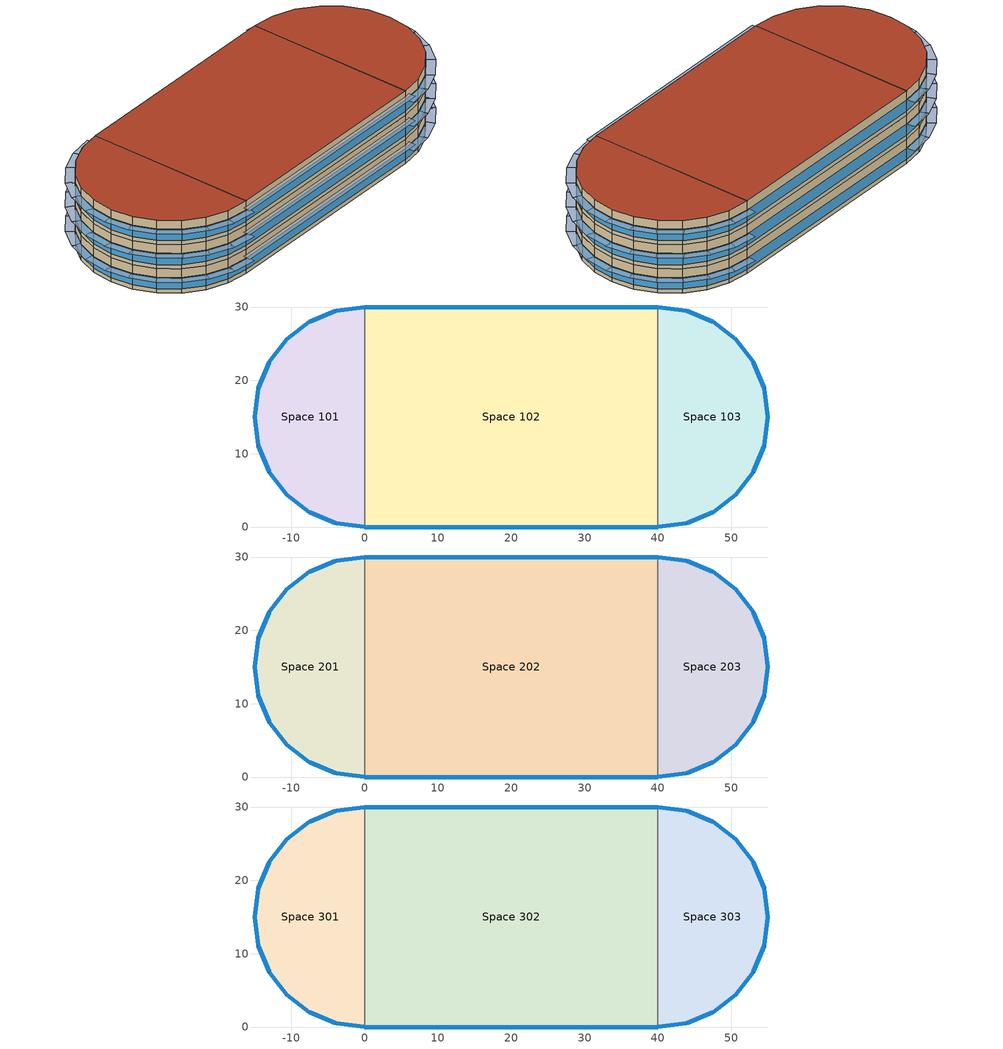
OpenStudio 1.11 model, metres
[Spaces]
Space 101
 floor ground: 0,30 0,0 -3.88,0.51 -7.5,2.01 -10.61,4.39 -12.99,7.5 -14.49,11.12 -15,15 -14.49,18.88 -12.99,22.5 -10.61,25.61 -7.5,27.99 -3.88,29.49 z0
 wall outside: 0,30 -3.88,29.49 -7.5,27.99 -10.61,25.61 -12.99,22.5 -14.49,18.88 -15,15 -14.49,11.12 -12.99,7.5 -10.61,4.39 -7.5,2.01 -3.88,0.51 0,0 z0:4.5
 wall to Space 102: 0,0 0,30 z0:4.5
 window: -7.52,27.97 -10.59,25.62 / -7.48,2 -3.91,0.52 / -12.97,7.48 -10.62,4.41 / -15,14.97 -14.49,11.14 / -10.59,4.38 -7.52,2.03 / -13,22.48 -14.48,18.91 / -0.03,30 -3.86,29.49 / -10.62,25.59 -12.97,22.52 / -3.91,29.48 -7.48,28 / -3.86,0.51 -0.03,0 / -14.48,11.09 -13,7.52 / -14.49,18.86 -15,15.03 z0.76:2.81
Space 102
 floor ground: 40,30 40,0 0,0 0,30 z0
 wall outside: 40,30 0,30 / 0,0 40,0 z0:4.5
 wall to Space 103: 40,0 40,30 z0:4.5
 window: 0.03,0 39.97,0 / 39.97,30 0.03,30 z0.76:2.79
Space 103
 floor ground: 40,30 43.88,29.49 47.5,27.99 50.61,25.61 52.99,22.5 54.49,18.88 55,15 54.49,11.12 52.99,7.5 50.61,4.39 47.5,2.01 43.88,0.51 40,0 z0
 wall outside: 40,0 43.88,0.51 47.5,2.01 50.61,4.39 52.99,7.5 54.49,11.12 55,15 54.49,18.88 52.99,22.5 50.61,25.61 47.5,27.99 43.88,29.49 40,30 z0:4.5
 window: 47.52,2.03 50.59,4.38 / 47.48,28 43.91,29.48 / 52.97,22.52 50.62,25.59 / 55,15.03 54.49,18.86 / 53,7.52 54.48,11.09 / 54.48,18.91 53,22.48 / 54.49,11.14 55,14.97 / 50.59,25.62 47.52,27.97 / 50.62,4.41 52.97,7.48 / 40.03,0 43.86,0.51 / 43.91,0.52 47.48,2 / 43.86,29.49 40.03,30 z0.76:2.81
Space 201
 floor to Space 101: 0,30 0,0 -3.88,0.51 -7.5,2.01 -10.61,4.39 -12.99,7.5 -14.49,11.12 -15,15 -14.49,18.88 -12.99,22.5 -10.61,25.61 -7.5,27.99 -3.88,29.49 z4.5
 wall outside: 0,30 -3.88,29.49 -7.5,27.99 -10.61,25.61 -12.99,22.5 -14.49,18.88 -15,15 -14.49,11.12 -12.99,7.5 -10.61,4.39 -7.5,2.01 -3.88,0.51 0,0 z4.5:9
 wall to Space 202: 0,0 0,30 z4.5:9
 window: -3.86,0.51 -0.03,0 / -13,22.48 -14.48,18.91 / -15,14.97 -14.49,11.14 / -3.91,29.48 -7.48,28 / -10.62,25.59 -12.97,22.52 / -7.52,27.97 -10.59,25.62 / -14.48,11.09 -13,7.52 / -14.49,18.86 -15,15.03 / -10.59,4.38 -7.52,2.03 / -7.48,2 -3.91,0.52 / -0.03,30 -3.86,29.49 / -12.97,7.48 -10.62,4.41 z5.26:7.31
Space 202
 floor to Space 102: 40,30 40,0 0,0 0,30 z4.5
 wall outside: 40,30 0,30 / 0,0 40,0 z4.5:9
 wall to Space 203: 40,0 40,30 z4.5:9
 window: 0.03,0 39.97,0 / 39.97,30 0.03,30 z5.26:7.29
Space 203
 floor to Space 103: 40,30 43.88,29.49 47.5,27.99 50.61,25.61 52.99,22.5 54.49,18.88 55,15 54.49,11.12 52.99,7.5 50.61,4.39 47.5,2.01 43.88,0.51 40,0 z4.5
 wall outside: 40,0 43.88,0.51 47.5,2.01 50.61,4.39 52.99,7.5 54.49,11.12 55,15 54.49,18.88 52.99,22.5 50.61,25.61 47.5,27.99 43.88,29.49 40,30 z4.5:9
 window: 54.48,18.91 53,22.48 / 54.49,11.14 55,14.97 / 47.52,2.03 50.59,4.38 / 43.86,29.49 40.03,30 / 52.97,22.52 50.62,25.59 / 50.62,4.41 52.97,7.48 / 53,7.52 54.48,11.09 / 40.03,0 43.86,0.51 / 47.48,28 43.91,29.48 / 43.91,0.52 47.48,2 / 55,15.03 54.49,18.86 / 50.59,25.62 47.52,27.97 z5.26:7.31
Space 301
 floor to Space 201: 0,30 0,0 -3.88,0.51 -7.5,2.01 -10.61,4.39 -12.99,7.5 -14.49,11.12 -15,15 -14.49,18.88 -12.99,22.5 -10.61,25.61 -7.5,27.99 -3.88,29.49 z9
 wall outside: 0,30 -3.88,29.49 -7.5,27.99 -10.61,25.61 -12.99,22.5 -14.49,18.88 -15,15 -14.49,11.12 -12.99,7.5 -10.61,4.39 -7.5,2.01 -3.88,0.51 0,0 z9:13.5
 wall to Space 302: 0,0 0,30 z9:13.5
 window: -10.59,4.38 -7.52,2.03 / -0.03,30 -3.86,29.49 / -13,22.48 -14.48,18.91 / -7.48,2 -3.91,0.52 / -3.86,0.51 -0.03,0 / -12.97,7.48 -10.62,4.41 / -3.91,29.48 -7.48,28 / -15,14.97 -14.49,11.14 / -10.62,25.59 -12.97,22.52 / -14.48,11.09 -13,7.52 / -7.52,27.97 -10.59,25.62 / -14.49,18.86 -15,15.03 z9.76:11.81
 roof outside: 0,0 0,30 -3.88,29.49 -7.5,27.99 -10.61,25.61 -12.99,22.5 -14.49,18.88 -15,15 -14.49,11.12 -12.99,7.5 -10.61,4.39 -7.5,2.01 -3.88,0.51 z13.5
Space 302
 floor to Space 202: 40,30 40,0 0,0 0,30 z9
 wall outside: 40,30 0,30 / 0,0 40,0 z9:13.5
 wall to Space 303: 40,0 40,30 z9:13.5
 window: 0.03,0 39.97,0 / 39.97,30 0.03,30 z9.76:11.79
 roof outside: 40,0 40,30 0,30 0,0 z13.5
Space 303
 floor to Space 203: 40,30 43.88,29.49 47.5,27.99 50.61,25.61 52.99,22.5 54.49,18.88 55,15 54.49,11.12 52.99,7.5 50.61,4.39 47.5,2.01 43.88,0.51 40,0 z9
 wall outside: 40,0 43.88,0.51 47.5,2.01 50.61,4.39 52.99,7.5 54.49,11.12 55,15 54.49,18.88 52.99,22.5 50.61,25.61 47.5,27.99 43.88,29.49 40,30 z9:13.5
 window: 54.48,18.91 53,22.48 / 52.97,22.52 50.62,25.59 / 54.49,11.14 55,14.97 / 40.03,0 43.86,0.51 / 55,15.03 54.49,18.86 / 43.86,29.49 40.03,30 / 53,7.52 54.48,11.09 / 47.48,28 43.91,29.48 / 50.59,25.62 47.52,27.97 / 47.52,2.03 50.59,4.38 / 50.62,4.41 52.97,7.48 / 43.91,0.52 47.48,2 z9.76:11.81
 roof outside: 40,0 43.88,0.51 47.5,2.01 50.61,4.39 52.99,7.5 54.49,11.12 55,15 54.49,18.88 52.99,22.5 50.61,25.61 47.5,27.99 43.88,29.49 40,30 z13.5
shading: 40.79,-1.28 40.79,0 -0.79,0 -0.79,-1.28 z12.6; 40.79,-1.28 40.79,0 -0.79,0 -0.79,-1.28 z8.1; 40.79,-1.28 40.79,0 -0.79,0 -0.79,-1.28 z3.6; -15.02,14.82 -14.47,19.06 -16.03,19.27 -16.59,15.03 z7.52; -16.03,10.73 -14.47,10.94 -15.02,15.18 -16.59,14.97 z7.52; -14.56,18.72 -12.92,22.67 -14.38,23.27 -16.02,19.32 z3.02; -11.75,3.29 -10.5,4.25 -13.1,7.64 -14.35,6.68 z7.52; -14.56,18.72 -12.92,22.67 -14.38,23.27 -16.02,19.32 z12.02; -14.38,6.73 -12.92,7.33 -14.56,11.28 -16.02,10.68 z12.02; -8.32,0.65 -7.36,1.9 -10.75,4.5 -11.71,3.25 z7.52; -7.67,27.92 -3.72,29.56 -4.32,31.02 -8.27,29.38 z12.02; -4.32,-1.02 -3.72,0.44 -7.67,2.08 -8.27,0.62 z3.02; -15.02,14.82 -14.47,19.06 -16.03,19.27 -16.59,15.03 z3.02; -14.38,6.73 -12.92,7.33 -14.56,11.28 -16.02,10.68 z3.02; -0.03,-1.59 0.18,-0.02 -4.06,0.53 -4.27,-1.03 z7.52; -16.03,10.73 -14.47,10.94 -15.02,15.18 -16.59,14.97 z12.02; -13.1,22.36 -10.5,25.75 -11.75,26.71 -14.35,23.32 z7.52; -14.38,6.73 -12.92,7.33 -14.56,11.28 -16.02,10.68 z7.52; -0.03,-1.59 0.18,-0.02 -4.06,0.53 -4.27,-1.03 z12.02; -4.32,-1.02 -3.72,0.44 -7.67,2.08 -8.27,0.62 z12.02; -8.32,0.65 -7.36,1.9 -10.75,4.5 -11.71,3.25 z3.02; -4.06,29.47 0.18,30.02 -0.03,31.59 -4.27,31.03 z12.02; -7.67,27.92 -3.72,29.56 -4.32,31.02 -8.27,29.38 z7.52; -10.75,25.5 -7.36,28.1 -8.32,29.35 -11.71,26.75 z12.02; -4.06,29.47 0.18,30.02 -0.03,31.59 -4.27,31.03 z3.02; -13.1,22.36 -10.5,25.75 -11.75,26.71 -14.35,23.32 z3.02; -0.03,-1.59 0.18,-0.02 -4.06,0.53 -4.27,-1.03 z3.02; -13.1,22.36 -10.5,25.75 -11.75,26.71 -14.35,23.32 z12.02; -10.75,25.5 -7.36,28.1 -8.32,29.35 -11.71,26.75 z7.52; -8.32,0.65 -7.36,1.9 -10.75,4.5 -11.71,3.25 z12.02; -16.03,10.73 -14.47,10.94 -15.02,15.18 -16.59,14.97 z3.02; -14.56,18.72 -12.92,22.67 -14.38,23.27 -16.02,19.32 z7.52; -4.32,-1.02 -3.72,0.44 -7.67,2.08 -8.27,0.62 z7.52; -11.75,3.29 -10.5,4.25 -13.1,7.64 -14.35,6.68 z12.02; -10.75,25.5 -7.36,28.1 -8.32,29.35 -11.71,26.75 z3.02; -7.67,27.92 -3.72,29.56 -4.32,31.02 -8.27,29.38 z3.02; -4.06,29.47 0.18,30.02 -0.03,31.59 -4.27,31.03 z7.52; -11.75,3.29 -10.5,4.25 -13.1,7.64 -14.35,6.68 z3.02; -15.02,14.82 -14.47,19.06 -16.03,19.27 -16.59,15.03 z12.02; 48.32,0.65 51.71,3.25 50.75,4.5 47.36,1.9 z7.52; 40.03,-1.59 44.27,-1.03 44.06,0.53 39.82,-0.02 z7.52; 50.75,25.5 51.71,26.75 48.32,29.35 47.36,28.1 z3.02; 54.38,6.73 56.02,10.68 54.56,11.28 52.92,7.33 z7.52; 53.1,22.36 54.35,23.32 51.75,26.71 50.5,25.75 z7.52; 54.56,18.72 56.02,19.32 54.38,23.27 52.92,22.67 z7.52; 40.03,-1.59 44.27,-1.03 44.06,0.53 39.82,-0.02 z3.02; 55.02,14.82 56.59,15.03 56.03,19.27 54.47,19.06 z7.52; 47.67,27.92 48.27,29.38 44.32,31.02 43.72,29.56 z7.52; 56.03,10.73 56.59,14.97 55.02,15.18 54.47,10.94 z3.02; 55.02,14.82 56.59,15.03 56.03,19.27 54.47,19.06 z12.02; 54.38,6.73 56.02,10.68 54.56,11.28 52.92,7.33 z3.02; 53.1,22.36 54.35,23.32 51.75,26.71 50.5,25.75 z3.02; 44.32,-1.02 48.27,0.62 47.67,2.08 43.72,0.44 z3.02; 40.03,-1.59 44.27,-1.03 44.06,0.53 39.82,-0.02 z12.02; 56.03,10.73 56.59,14.97 55.02,15.18 54.47,10.94 z12.02; 48.32,0.65 51.71,3.25 50.75,4.5 47.36,1.9 z12.02; 44.06,29.47 44.27,31.03 40.03,31.59 39.82,30.02 z7.52; 54.56,18.72 56.02,19.32 54.38,23.27 52.92,22.67 z3.02; 56.03,10.73 56.59,14.97 55.02,15.18 54.47,10.94 z7.52; 51.75,3.29 54.35,6.68 53.1,7.64 50.5,4.25 z3.02; 54.38,6.73 56.02,10.68 54.56,11.28 52.92,7.33 z12.02; 48.32,0.65 51.71,3.25 50.75,4.5 47.36,1.9 z3.02; 55.02,14.82 56.59,15.03 56.03,19.27 54.47,19.06 z3.02; 47.67,27.92 48.27,29.38 44.32,31.02 43.72,29.56 z3.02; 51.75,3.29 54.35,6.68 53.1,7.64 50.5,4.25 z12.02; 47.67,27.92 48.27,29.38 44.32,31.02 43.72,29.56 z12.02; 53.1,22.36 54.35,23.32 51.75,26.71 50.5,25.75 z12.02; 54.56,18.72 56.02,19.32 54.38,23.27 52.92,22.67 z12.02; 44.06,29.47 44.27,31.03 40.03,31.59 39.82,30.02 z12.02; 51.75,3.29 54.35,6.68 53.1,7.64 50.5,4.25 z7.52; 50.75,25.5 51.71,26.75 48.32,29.35 47.36,28.1 z7.52; 44.06,29.47 44.27,31.03 40.03,31.59 39.82,30.02 z3.02; 44.32,-1.02 48.27,0.62 47.67,2.08 43.72,0.44 z12.02; 50.75,25.5 51.71,26.75 48.32,29.35 47.36,28.1 z12.02; 44.32,-1.02 48.27,0.62 47.67,2.08 43.72,0.44 z7.52
[Building]
Building 1: Space Type=189.1-2009 - Office - OpenOffice - CZ4-8; Default Construction Set=189.1-2009 - CZ5 - Office
[Site]
Site 1
[ClimateZones]
Climate Zone Institution Name 1=ASHRAE; Climate Zone Document Name 1=ANSI/ASHRAE Standard 169; Climate Zone Document Year 1=2006; Climate Zone Institution Name 2=CEC; Climate Zone Document Name 2=California Climate Zone Descriptions; Climate Zone Document Year 2=1995
[DefaultConstructionSet]
189.1-2009 - CZ5 - Office: Default Exterior Surface Constructions=Default Surface Constructions 13; Default Interior Surface Constructions=Default Surface Constructions 14; Default Ground Contact Surface Constructions=Default Surface Constructions 15; Default Exterior SubSurface Constructions=Default Sub Surface Constructions 9; Default Interior SubSurface Constructions=Default Sub Surface Constructions 10; Interior Partition Construction=Interior Partition
[DefaultSurfaceConstructions]
Name | Floor Construction | Wall Construction | Roof Ceiling Construction
Default Surface Constructions 13 | ExtSlabCarpet 4in ClimateZone 1-8 | ASHRAE 189.1-2009 ExtWall Mass ClimateZone 5 | ASHRAE 189.1-2009 ExtRoof IEAD ClimateZone 2-5
Default Surface Constructions 14 | Interior Floor | Interior Wall | Interior Ceiling
Default Surface Constructions 15 | ExtSlabCarpet 4in ClimateZone 1-8 | ExtSlabCarpet 4in ClimateZone 1-8 | ExtSlabCarpet 4in ClimateZone 1-8
[Construction]
ExtSlabCarpet 4in ClimateZone 1-8: MAT-CC05 4 HW CONCRETE, CP02 CARPET PAD
Interior Floor: F16 Acoustic tile, F05 Ceiling air space resistance, M11 100mm lightweight concrete
Interior Wall: G01a 19mm gypsum board, F04 Wall air space resistance, G01a 19mm gypsum board
Interior Ceiling: M11 100mm lightweight concrete, F05 Ceiling air space resistance, F16 Acoustic tile
Exterior Door: F08 Metal surface, I01 25mm insulation board
Interior Window: Clear 3mm
Interior Door; Interior Partition: G05 25mm wood
ASHRAE 189.1-2009 ExtRoof IEAD ClimateZone 2-5: Roof Membrane, Roof Insulation [21], Metal Decking
ASHRAE 189.1-2009 ExtWindow ClimateZone 4-5: Theoretical Glass [207]
ASHRAE 189.1-2009 ExtWall Mass ClimateZone 5: 1IN Stucco, 8IN Concrete HW, Wall Insulation [40], 1/2IN Gypsum
[Material] Thermal Absorptance=0.9
Name | Roughness | Thickness {m} | Conductivity {W/m-K} | Density {kg/m3} | Specific Heat {J/kg-K} | Solar Absorptance | Visible Absorptance
MAT-CC05 4 HW CONCRETE | Rough | 0.1016 | 1.311 | 2240 | 836.8 | 0.85 | 0.85
1IN Stucco | Smooth | 0.0253 | 0.6918 | 1858 | 837 | 0.92 | 0.92
8IN Concrete HW | MediumRough | 0.2033 | 1.7296 | 2243 | 837 | 0.65 | 0.65
1/2IN Gypsum | Smooth | 0.0127 | 0.16 | 784.9 | 830 | 0.4 | 0.4
Roof Membrane | VeryRough | 0.0095 | 0.16 | 1121.29 | 1460 | 0.7 | 0.7
Metal Decking | MediumSmooth | 0.0015 | 45.006 | 7680 | 418.4 | 0.6 | 0.6
F16 Acoustic tile | MediumSmooth | 0.0191 | 0.06 | 368 | 590 | 0.3 | 0.3
M11 100mm lightweight concrete | MediumRough | 0.1016 | 0.53 | 1280 | 840 | 0.5 | 0.5
G01a 19mm gypsum board | MediumSmooth | 0.019 | 0.16 | 800 | 1090 | 0.4 | 0.4
F08 Metal surface | Smooth | 0.0008 | 45.28 | 7824 | 500 | 0.7 | 0.7
I01 25mm insulation board | MediumRough | 0.0254 | 0.03 | 43 | 1210 | 0.6 | 0.6
G05 25mm wood | MediumSmooth | 0.0254 | 0.15 | 608 | 1630 | 0.5 | 0.5
Roof Insulation [21] | MediumRough | 0.2105 | 0.049 | 265 | 836.8 | 0.7 | 0.7
Wall Insulation [40] | MediumRough | 0.0794 | 0.0432 | 91 | 837 | 0.5 | 0.5
[Material:NoMass]
CP02 CARPET PAD: Roughness=Smooth; Thermal Resistance {m2-K/W}=0.1; Thermal Absorptance=0.9; Solar Absorptance=0.8; Visible Absorptance=0.8
[Material:AirGap]
Name | Thermal Resistance {m2-K/W}
F05 Ceiling air space resistance | 0.18
F04 Wall air space resistance | 0.15
[DefaultSubSurfaceConstructions]
Name | Fixed Window Construction | Operable Window Construction | Door Construction | Tubular Daylight Dome Construction | Tubular Daylight Diffuser Construction
Default Sub Surface Constructions 9 | ASHRAE 189.1-2009 ExtWindow ClimateZone 4-5 | ASHRAE 189.1-2009 ExtWindow ClimateZone 4-5 | Exterior Door | Interior Window | Interior Window
Default Sub Surface Constructions 10 | Interior Window | Interior Window | Interior Door
[WindowMaterial:Glazing] Optical Data Type=SpectralAverage; Thickness {m}=0.003; Back Side Solar Reflectance at Normal Incidence=0; Back Side Visible Reflectance at Normal Incidence=0; Infrared Transmittance at Normal Incidence=0; Dirt Correction Factor for Solar and Visible Transmittance=1; Solar Diffusing=No
Name | Solar Transmittance at Normal Incidence | Front Side Solar Reflectance at Normal Incidence | Visible Transmittance at Normal Incidence | Front Side Visible Reflectance at Normal Incidence | Front Side Infrared Hemispherical Emissivity | Back Side Infrared Hemispherical Emissivity | Conductivity {W/m-K}
Clear 3mm | 0.837 | 0.075 | 0.898 | 0.081 | 0.84 | 0.84 | 0.9
Theoretical Glass [207] | 0.3311 | 0.6189 | 0.44 | 0.51 | 0.9 | 0.9 | 0.0133
[SpaceType]
189.1-2009 - Office - OpenOffice - CZ4-8: Default Schedule Set=189.1-2009 - Office - OpenOffice - CZ4-8 Schedule Set; Design Specification Outdoor Air Object=189.1-2009 - Office - OpenOffice - CZ4-8 Ventilation; Standards Building Type=Office; Standards Space Type=OpenOffice
[DefaultScheduleSet]
189.1-2009 - Office - OpenOffice - CZ4-8 Schedule Set: Number of People Schedule=Office Work Occ; People Activity Level Schedule=Office Activity; Lighting Schedule=Office Bldg Light; Electric Equipment Schedule=Office Bldg Equip; Infiltration Schedule=Office Infil Quarter On
[Lights:Definition]
189.1-2009 - Office - OpenOffice - CZ4-8 Lights Definition: Design Level Calculation Method=Watts/Area; Watts per Space Floor Area {W/m2}=10.6563
[Lights]
189.1-2009 - Office - OpenOffice - CZ4-8 Lights: Lights Definition=189.1-2009 - Office - OpenOffice - CZ4-8 Lights Definition; Space or SpaceType=189.1-2009 - Office - OpenOffice - CZ4-8
[DesignSpecification:OutdoorAir]
189.1-2009 - Office - OpenOffice - CZ4-8 Ventilation: Outdoor Air Method=Sum; Outdoor Air Flow per Person {m3/s-person}=0.00943895
[People:Definition]
189.1-2009 - Office - OpenOffice - CZ4-8 People Definition: Number of People Calculation Method=People/Area; People per Space Floor Area {person/m2}=0.0565105; Fraction Radiant=0.3
[People]
189.1-2009 - Office - OpenOffice - CZ4-8 People: People Definition=189.1-2009 - Office - OpenOffice - CZ4-8 People Definition; Space or SpaceType=189.1-2009 - Office - OpenOffice - CZ4-8
[SpaceInfiltration:DesignFlowRate]
189.1-2009 - Office - OpenOffice - CZ4-8 Infiltration: Space or SpaceType=189.1-2009 - Office - OpenOffice - CZ4-8; Design Flow Rate Calculation Method=Flow/ExteriorArea; Flow per Exterior Surface Area {m3/s-m2}=0.000226568
[ElectricEquipment:Definition]
189.1-2009 - Office - OpenOffice - CZ4-8 Electric Equipment Definition: Design Level Calculation Method=Watts/Area; Watts per Space Floor Area {W/m2}=7.64238
[ElectricEquipment]
189.1-2009 - Office - OpenOffice - CZ4-8 Electric Equipment: Electric Equipment Definition=189.1-2009 - Office - OpenOffice - CZ4-8 Electric Equipment Definition; Space or SpaceType=189.1-2009 - Office - OpenOffice - CZ4-8
[BuildingStory] Nominal Floor to Floor Height {m}=4.5
Name | Nominal Z Coordinate {m}
Building Story 1; Building Story 4 | 0
Building Story 2; Building Story 5 | 4.5
Building Story 3; Building Story 6 | 9
[Space]
Name | Building Story
Space 101; Space 102; Space 103 | Building Story 4
Space 201; Space 202; Space 203 | Building Story 5
Space 301; Space 302; Space 303 | Building Story 6
[Schedule:Ruleset]
Name | Default Day Schedule | Summer Design Day Schedule | Winter Design Day Schedule
Office Bldg Light | Office Bldg Light Default Schedule | Office Bldg Light Summer Design Day | Office Bldg Light Winter Design Day
Office Activity | Office Activity Default Schedule | Office Activity Summer Design Day | Office Activity Winter Design Day
Office Infil Quarter On | Office Infil Quarter On Default Schedule | Office Infil Quarter On Summer Design Day | Office Infil Quarter On Winter Design Day
Office Bldg Equip | Office Bldg Equip Default Schedule | Office Bldg Equip Summer Design Day | Office Bldg Equip Winter Design Day
Office Work Occ | Office Bldg Occ Default Schedule | Office Bldg Occ Summer Design Day | Office Bldg Occ Winter Design Day
[Schedule:Day]
Office Bldg Light Default Schedule: 5, 0, 0.05, 7, 0, 0.1, 8, 0, 0.3, 17, 0, 0.9, 18, 0, 0.7, 20, 0, 0.5, 22, 0, 0.3, 23, 0, 0.1, 24, 0, 0.05
Office Bldg Light Summer Design Day; Office Infil Quarter On Rule 1 Day Schedule; Office Bldg Equip Summer Design Day: 24, 0, 1
Office Bldg Light Winter Design Day; Office Bldg Equip Winter Design Day; Office Bldg Occ Winter Design Day; Office Bldg Occ Rule 1 Day Schedule: 24, 0, 0
Office Bldg Light Rule 1 Day Schedule: 24, 0, 0.05
Office Bldg Light Rule 2 Day Schedule: 6, 0, 0.05, 8, 0, 0.1, 14, 0, 0.5, 17, 0, 0.15, 24, 0, 0.05
Office Activity Default Schedule; Office Activity Summer Design Day; Office Activity Winter Design Day: 24, 0, 132
Office Infil Quarter On Default Schedule; Office Infil Quarter On Summer Design Day: 6, 0, 1, 22, 0, 0.25, 24, 0, 1
Office Infil Quarter On Winter Design Day; Office Infil Quarter On Rule 2 Day Schedule: 6, 0, 1, 18, 0, 0.25, 24, 0, 1
Office Bldg Equip Default Schedule: 8, 0, 0.4, 12, 0, 0.9, 13, 0, 0.8, 17, 0, 0.9, 18, 0, 0.8, 20, 0, 0.6, 22, 0, 0.5, 24, 0, 0.4
Office Bldg Equip Rule 1 Day Schedule: 24, 0, 0.3
Office Bldg Equip Rule 2 Day Schedule: 6, 0, 0.3, 8, 0, 0.4, 14, 0, 0.5, 17, 0, 0.35, 24, 0, 0.3
Office Bldg Occ Default Schedule: 6, 0, 0, 7, 0, 0.1, 8, 0, 0.2, 12, 0, 0.85, 13, 0, 0.5, 17, 0, 0.85, 18, 0, 0.7, 20, 0, 0.4, 22, 0, 0.1, 24, 0, 0.05
Office Bldg Occ Summer Design Day: 6, 0, 0, 22, 0, 1, 24, 0, 0.05
Office Bldg Occ Rule 2 Day Schedule: 6, 0, 0, 8, 0, 0.1, 14, 0, 0.4, 17, 0, 0.1, 24, 0, 0
[Schedule:Rule] Apply Monday=No; Apply Tuesday=No; Apply Wednesday=No; Apply Thursday=No; Apply Friday=No; Date Specification Type=DateRange; Start Month=1; Start Day=1; End Month=12; End Day=31
Name | Schedule Ruleset | Rule Order | Day Schedule | Apply Sunday | Apply Saturday
Office Bldg Light Rule 1 | Office Bldg Light | 0 | Office Bldg Light Rule 1 Day Schedule | Yes | No
Office Bldg Light Rule 2 | Office Bldg Light | 1 | Office Bldg Light Rule 2 Day Schedule | No | Yes
Office Infil Quarter On Rule 1 | Office Infil Quarter On | 0 | Office Infil Quarter On Rule 1 Day Schedule | Yes | No
Office Infil Quarter On Rule 2 | Office Infil Quarter On | 1 | Office Infil Quarter On Rule 2 Day Schedule | No | Yes
Office Bldg Equip Rule 1 | Office Bldg Equip | 0 | Office Bldg Equip Rule 1 Day Schedule | Yes | No
Office Bldg Equip Rule 2 | Office Bldg Equip | 1 | Office Bldg Equip Rule 2 Day Schedule | No | Yes
Office Work Occ Rule 1 | Office Work Occ | 0 | Office Bldg Occ Rule 1 Day Schedule | Yes | No
Office Work Occ Rule 2 | Office Work Occ | 1 | Office Bldg Occ Rule 2 Day Schedule | No | Yes
